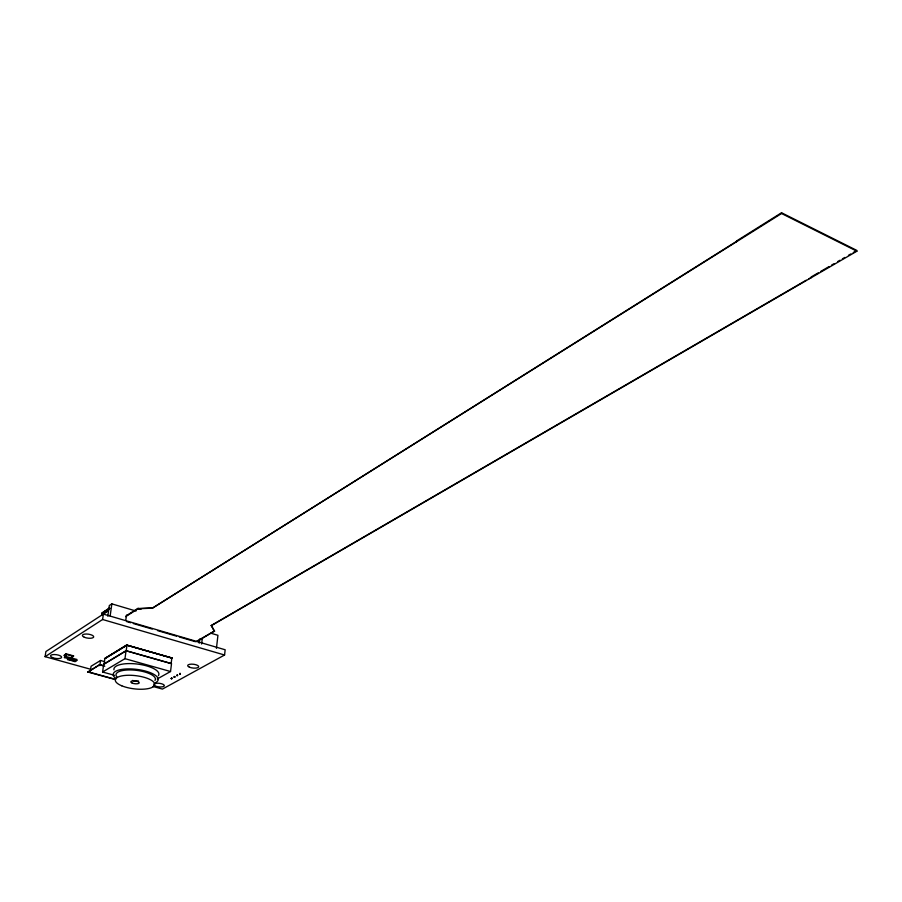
<?xml version="1.0" encoding="UTF-8"?>
<svg xmlns="http://www.w3.org/2000/svg" width="902" height="902" viewBox="0 0 902 902"><rect width="100%" height="100%" fill="white"/><g stroke="black" fill="none" stroke-linecap="round" stroke-linejoin="round"><path stroke-width="1.35" d="M153.002 686.478L162.439 689.083L224.575 655.01L225.162 649.767L103.38 614.115L102.602 619.505L45.1 656.679L90.955 669.34M196.771 641.672L214.563 630.983L196.76 641.198M216.435 648.369L217.934 635.301L211.215 633.317M214.507 631.513L211.271 625.458L806.219 280.218M201.62 644.039L202.24 638.785M199.218 643.205L199.714 639.011M174.751 677.041L174.334 676.399L174.018 677.052L174.751 677.041L174.018 677.052M176.803 675.508L177.119 674.854L177.536 675.508L176.803 675.508L177.536 675.508M177.277 675.643L177.604 674.989M179.599 673.963L179.915 673.309L180.332 673.952L179.599 673.963L180.332 673.952M180.084 674.098L180.4 673.444M157.196 678.992L170.534 671.516L171.527 663.601L126.066 650.68L103.707 664.165L102.591 672.013L114.475 675.294M171.245 678.586L171.56 677.932L171.978 678.575L171.245 678.586L171.978 678.575M171.73 678.721L172.034 678.067M174.492 677.188L174.808 676.534M125.615 616.664L138.017 608.782L152.415 608.162L736.528 241.375M138.017 608.782L140.78 609.042M102.591 672.013L124.972 658.674L126.066 650.68M126.832 645.099L172.214 658.077L126.832 645.099L104.485 658.686L126.866 644.84M126.19 650.827L126.956 645.246L171.842 658.077L171.143 663.601L126.19 650.827L104.08 664.154L104.858 658.674L126.956 645.246M125.761 620.475L126.494 615.13M107.812 616.213L109.322 605.535L111.859 603.878L136.033 611.037M109.401 607.959L101.994 613.033L101.689 615.141M110.157 615.908L111.859 603.878M99.829 664.594L87.934 672.024L99.829 664.594L103.572 665.642M99.806 665.653L100.539 660.489L104.531 661.606M90.313 671.381L91.057 666.262L100.539 660.489M73.581 655.889L71.754 657.502L73.581 655.889L66.015 653.781L64.2 655.404L66.444 654.435M67.673 658.471L67.515 659.497L75.035 661.583L75.182 660.557M75.035 661.583L76.783 660.489L76.941 659.463L66.06 656.555L64.459 657.569L64.775 655.495M64.2 655.404L66.015 653.781M66.06 656.555L66.376 654.48M45.1 656.679L45.901 651.537L107.18 611.567M102.805 614.42L109.221 609.188M102.422 612.999L109.796 608.185M109.751 608.455L101.994 613.033M126.427 615.671L138.096 608.252M71.991 655.979L71.619 658.099L70.006 659.103M67.515 659.497L69.251 658.404L76.783 660.489M68.022 659.633L69.758 658.539M70.006 659.035C74.787 660.557 65.564 659.52 70.987 659.317L64.459 657.569M211.248 625.717L856.9 251.196L856.866 250.44L781.538 212.748L736.528 241.003L736.539 241.759M152.415 608.162L781.56 213.503L856.9 251.196M74.539 661.448L76.287 660.354M811.078 277.015L818.306 272.821M820.719 271.423L829.152 266.53M831.554 265.132L833.967 263.734M837.586 261.636L839.999 260.227M842.4 258.829L844.813 257.431M848.432 255.334L850.834 253.936M853.247 252.537L855.66 251.139M808.654 278.797L811.101 277.76M152.461 607.892L138.062 608.523L140.746 609.312M87.968 671.764L115.546 679.353M87.934 672.024L115.512 679.612M65.936 654.3L73.502 656.408M99.795 664.853L104.779 666.24M124.972 658.674L170.534 671.516M102.602 619.505L224.575 655.01M126.573 621.557L130.632 622.741M133.327 623.53L152.258 629.066M157.658 630.645L176.578 636.181M179.284 636.97L195.497 641.717M211.271 625.458L214.529 631.242M781.538 212.748L781.56 213.503M113.968 669.825A22.64 7.678 6.9 0 1 138.04 664.143A22.64 7.678 6.9 0 1 158.391 675.666M138.525 680.965A4.251 1.432 6.8 0 1 132.571 680.446M117.057 677.165A19.833 6.675 6.9 0 1 134.556 670.141A19.833 6.675 6.9 0 1 154.975 680.435M115.997 678.563A22.674 7.633 6.9 0 1 135.356 669.228A22.674 7.633 6.9 0 1 155.742 682.588M153.757 684.167A5.389 1.804 6.6 0 1 161.853 683.84A5.389 1.804 6.6 0 1 162.281 686.85A5.389 1.804 6.6 0 1 153.904 685.114M71.359 660.016L73.468 660.016L71.359 660.016M71.889 660.095L72.961 659.937L71.889 660.095M74.37 660.084L73.186 660.828L74.302 660.963L74.37 660.084M132.199 683.085A4.251 1.421 6.8 0 0 139.156 683.051A4.251 1.421 6.8 0 0 133.699 680.818A4.251 1.421 6.8 0 0 132.199 683.085M121.759 685.802A19.855 6.641 6.8 0 0 154.298 685.712A19.855 6.641 6.8 0 0 128.952 675.26A19.855 6.641 6.8 0 0 121.759 685.802M52.553 657.614A5.581 1.894 7.8 0 0 61.55 657.547A5.581 1.894 7.8 0 0 54.154 654.536A5.581 1.894 7.8 0 0 52.553 657.614M84.326 637.263A5.75 2.03 7.6 0 0 93.639 637.173A5.75 2.03 7.6 0 0 86.118 634.005A5.75 2.03 7.6 0 0 84.326 637.263M189.409 667.187A5.547 1.917 6.3 0 0 198.564 667.119A5.547 1.917 6.3 0 0 191.619 664.143A5.547 1.917 6.3 0 0 189.409 667.187"/></g></svg>
